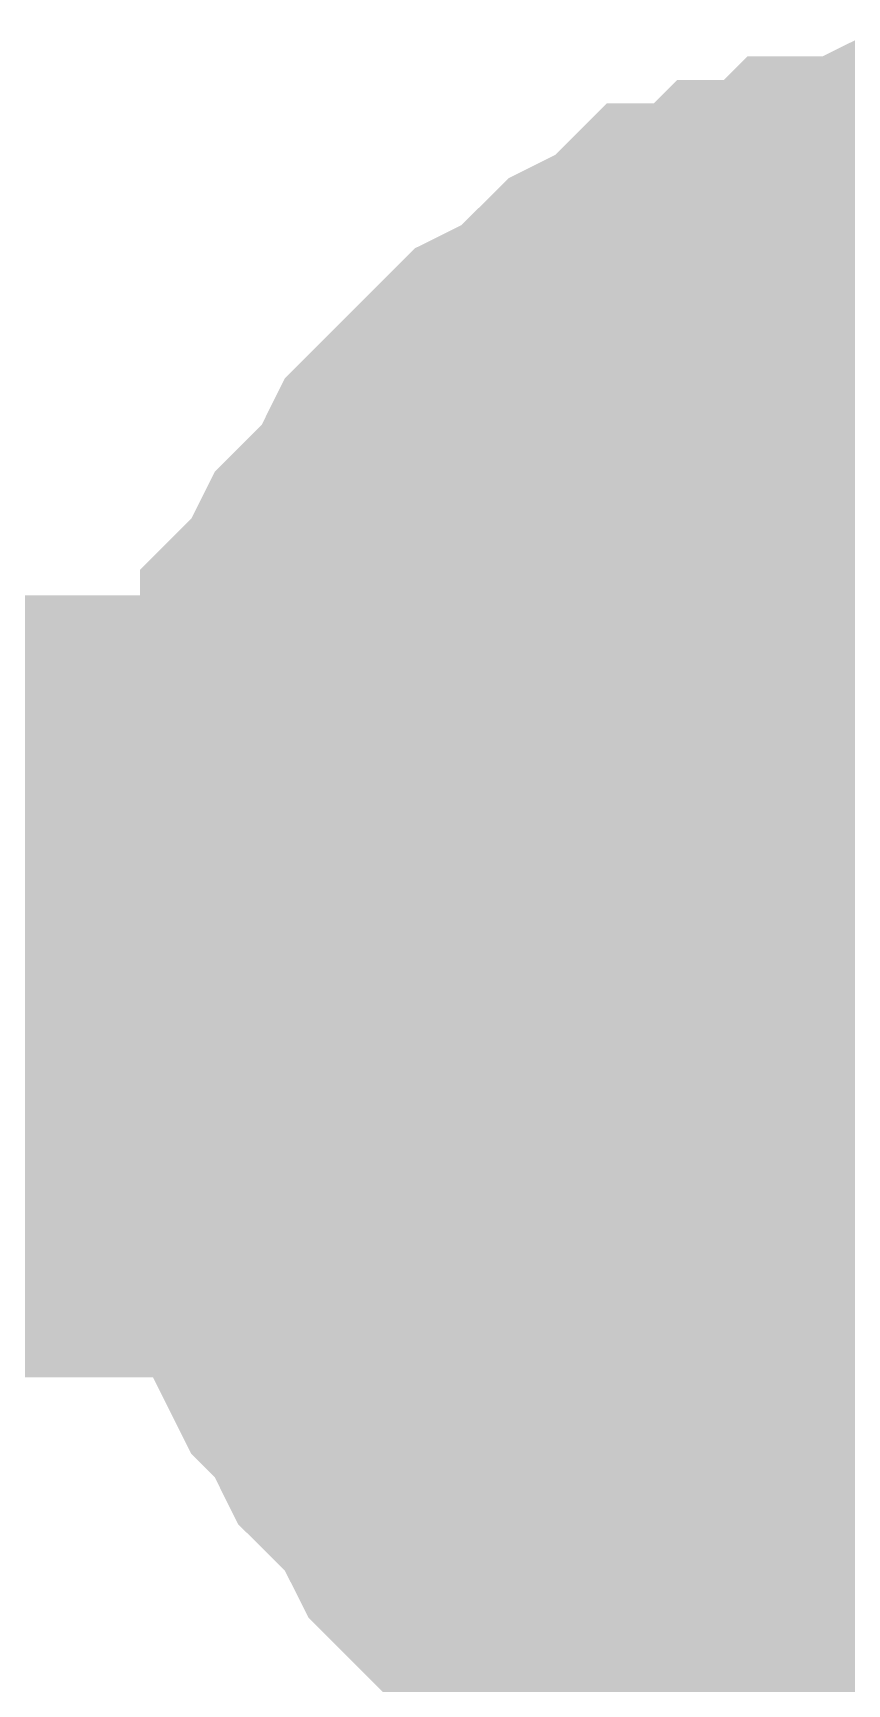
# Model space of a CAD drawing. Header units: inches. Extents: x 0 to 841, y 0 to 594.
# Drawn here: x 499.052 to 499.832, y 109.314 to 110.896 of the extents above; entities that cross this region are included whole.
import ezdxf

# ---------------------------------------------------------------- set-up
doc = ezdxf.new("R2010")
doc.units = ezdxf.units.IN
doc.layers.add('Sheet', color=255, linetype='Continuous')

msp = doc.modelspace()

# ---------------------------------------------------------------- linework, layer by layer
at = {"layer": 'Sheet'}
for points in [[(499.2371, 109.9825, 0.2997, 0.2997, 0), (499.2371, 110.0275, 0.2997, 0.2997, 0), (499.2371, 110.0724, 0.2997, 0.2997, 0), (499.2371, 110.0948, 0.2997, 0.2997, 0), (499.2595, 110.1397, 0.2997, 0.2997, 0), (499.2595, 110.1847, 0.2997, 0.2997, 0), (499.282, 110.2071, 0.2997, 0.2997, 0), (499.282, 110.252, 0.2997, 0.2997, 0), (499.3044, 110.2745, 0.2997, 0.2997, 0), (499.3044, 110.3194, 0.2997, 0.2997, 0), (499.3269, 110.3419, 0.2997, 0.2997, 0), (499.3494, 110.3868, 0.2997, 0.2997, 0), (499.3718, 110.4093, 0.2997, 0.2997, 0), (499.3943, 110.4317, 0.2997, 0.2997, 0), (499.4167, 110.4766, 0.2997, 0.2997, 0), (499.4392, 110.4991, 0.2997, 0.2997, 0), (499.4617, 110.5216, 0.2997, 0.2997, 0), (499.4841, 110.544, 0.2997, 0.2997, 0), (499.5066, 110.5665, 0.2997, 0.2997, 0), (499.5515, 110.5889, 0.2997, 0.2997, 0), (499.5739, 110.6114, 0.2997, 0.2997, 0), (499.5964, 110.6338, 0.2997, 0.2997, 0), (499.6413, 110.6563, 0.2997, 0.2997, 0), (499.6638, 110.6788, 0.2997, 0.2997, 0), (499.7087, 110.6788, 0.2997, 0.2997, 0), (499.7311, 110.7012, 0.2997, 0.2997, 0), (499.7761, 110.7012, 0.2997, 0.2997, 0), (499.7985, 110.7237, 0.2997, 0.2997, 0), (499.8434, 110.7237, 0.2997, 0.2997, 0), (499.8884, 110.7461, 0.2997, 0.2997, 0), (499.9108, 110.7461, 0.2997, 0.2997, 0), (499.9557, 110.7461, 0.2997, 0.2997, 0), (500.0006, 110.7461, 0.2997, 0.2997, 0)], [(499.2371, 109.9825, 0.2997, 0.2997, 0), (499.2371, 110.0275, 0.2997, 0.2997, 0), (499.2371, 110.0724, 0.2997, 0.2997, 0), (499.2371, 110.0948, 0.2997, 0.2997, 0), (499.2595, 110.1397, 0.2997, 0.2997, 0), (499.2595, 110.1847, 0.2997, 0.2997, 0), (499.282, 110.2071, 0.2997, 0.2997, 0), (499.282, 110.252, 0.2997, 0.2997, 0), (499.3044, 110.2745, 0.2997, 0.2997, 0), (499.3044, 110.3194, 0.2997, 0.2997, 0), (499.3269, 110.3419, 0.2997, 0.2997, 0), (499.3494, 110.3868, 0.2997, 0.2997, 0), (499.3718, 110.4093, 0.2997, 0.2997, 0), (499.3943, 110.4317, 0.2997, 0.2997, 0), (499.4167, 110.4766, 0.2997, 0.2997, 0), (499.4392, 110.4991, 0.2997, 0.2997, 0), (499.4617, 110.5216, 0.2997, 0.2997, 0), (499.4841, 110.544, 0.2997, 0.2997, 0), (499.5066, 110.5665, 0.2997, 0.2997, 0), (499.5515, 110.5889, 0.2997, 0.2997, 0), (499.5739, 110.6114, 0.2997, 0.2997, 0), (499.5964, 110.6338, 0.2997, 0.2997, 0), (499.6413, 110.6563, 0.2997, 0.2997, 0), (499.6638, 110.6788, 0.2997, 0.2997, 0), (499.7087, 110.6788, 0.2997, 0.2997, 0), (499.7311, 110.7012, 0.2997, 0.2997, 0), (499.7761, 110.7012, 0.2997, 0.2997, 0), (499.7985, 110.7237, 0.2997, 0.2997, 0), (499.8434, 110.7237, 0.2997, 0.2997, 0), (499.8884, 110.7461, 0.2997, 0.2997, 0), (499.9108, 110.7461, 0.2997, 0.2997, 0), (499.9557, 110.7461, 0.2997, 0.2997, 0), (500.0006, 110.7461, 0.2997, 0.2997, 0)], [(499.2371, 109.9825, 0.2997, 0.2997, 0), (499.2371, 110.0275, 0.2997, 0.2997, 0), (499.2371, 110.0724, 0.2997, 0.2997, 0), (499.2371, 110.0948, 0.2997, 0.2997, 0), (499.2595, 110.1397, 0.2997, 0.2997, 0), (499.2595, 110.1847, 0.2997, 0.2997, 0), (499.282, 110.2071, 0.2997, 0.2997, 0), (499.282, 110.252, 0.2997, 0.2997, 0), (499.3044, 110.2745, 0.2997, 0.2997, 0), (499.3044, 110.3194, 0.2997, 0.2997, 0), (499.3269, 110.3419, 0.2997, 0.2997, 0), (499.3494, 110.3868, 0.2997, 0.2997, 0), (499.3718, 110.4093, 0.2997, 0.2997, 0), (499.3943, 110.4317, 0.2997, 0.2997, 0), (499.4167, 110.4766, 0.2997, 0.2997, 0), (499.4392, 110.4991, 0.2997, 0.2997, 0), (499.4617, 110.5216, 0.2997, 0.2997, 0), (499.4841, 110.544, 0.2997, 0.2997, 0), (499.5066, 110.5665, 0.2997, 0.2997, 0), (499.5515, 110.5889, 0.2997, 0.2997, 0), (499.5739, 110.6114, 0.2997, 0.2997, 0), (499.5964, 110.6338, 0.2997, 0.2997, 0), (499.6413, 110.6563, 0.2997, 0.2997, 0), (499.6638, 110.6788, 0.2997, 0.2997, 0), (499.7087, 110.6788, 0.2997, 0.2997, 0), (499.7311, 110.7012, 0.2997, 0.2997, 0), (499.7761, 110.7012, 0.2997, 0.2997, 0), (499.7985, 110.7237, 0.2997, 0.2997, 0), (499.8434, 110.7237, 0.2997, 0.2997, 0), (499.8884, 110.7461, 0.2997, 0.2997, 0), (499.9108, 110.7461, 0.2997, 0.2997, 0), (499.9557, 110.7461, 0.2997, 0.2997, 0), (500.0006, 110.7461, 0.2997, 0.2997, 0)], [(499.2371, 109.9825, 0.2997, 0.2997, 0), (499.2371, 110.0275, 0.2997, 0.2997, 0), (499.2371, 110.0724, 0.2997, 0.2997, 0), (499.2371, 110.0948, 0.2997, 0.2997, 0), (499.2595, 110.1397, 0.2997, 0.2997, 0), (499.2595, 110.1847, 0.2997, 0.2997, 0), (499.282, 110.2071, 0.2997, 0.2997, 0), (499.282, 110.252, 0.2997, 0.2997, 0), (499.3044, 110.2745, 0.2997, 0.2997, 0), (499.3044, 110.3194, 0.2997, 0.2997, 0), (499.3269, 110.3419, 0.2997, 0.2997, 0), (499.3494, 110.3868, 0.2997, 0.2997, 0), (499.3718, 110.4093, 0.2997, 0.2997, 0), (499.3943, 110.4317, 0.2997, 0.2997, 0), (499.4167, 110.4766, 0.2997, 0.2997, 0), (499.4392, 110.4991, 0.2997, 0.2997, 0), (499.4617, 110.5216, 0.2997, 0.2997, 0), (499.4841, 110.544, 0.2997, 0.2997, 0), (499.5066, 110.5665, 0.2997, 0.2997, 0), (499.5515, 110.5889, 0.2997, 0.2997, 0), (499.5739, 110.6114, 0.2997, 0.2997, 0), (499.5964, 110.6338, 0.2997, 0.2997, 0), (499.6413, 110.6563, 0.2997, 0.2997, 0), (499.6638, 110.6788, 0.2997, 0.2997, 0), (499.7087, 110.6788, 0.2997, 0.2997, 0), (499.7311, 110.7012, 0.2997, 0.2997, 0), (499.7761, 110.7012, 0.2997, 0.2997, 0), (499.7985, 110.7237, 0.2997, 0.2997, 0), (499.8434, 110.7237, 0.2997, 0.2997, 0), (499.8884, 110.7461, 0.2997, 0.2997, 0), (499.9108, 110.7461, 0.2997, 0.2997, 0), (499.9557, 110.7461, 0.2997, 0.2997, 0), (500.0006, 110.7461, 0.2997, 0.2997, 0)], [(499.2371, 109.9825, 0.0991, 0.0991, 0), (499.2371, 110.0275, 0.0991, 0.0991, 0), (499.2371, 110.0724, 0.0991, 0.0991, 0), (499.2371, 110.0948, 0.0991, 0.0991, 0), (499.2595, 110.1397, 0.0991, 0.0991, 0), (499.2595, 110.1847, 0.0991, 0.0991, 0), (499.282, 110.2071, 0.0991, 0.0991, 0), (499.282, 110.252, 0.0991, 0.0991, 0), (499.3044, 110.2745, 0.0991, 0.0991, 0), (499.3044, 110.3194, 0.0991, 0.0991, 0), (499.3269, 110.3419, 0.0991, 0.0991, 0), (499.3494, 110.3868, 0.0991, 0.0991, 0), (499.3718, 110.4093, 0.0991, 0.0991, 0), (499.3943, 110.4317, 0.0991, 0.0991, 0), (499.4167, 110.4766, 0.0991, 0.0991, 0), (499.4392, 110.4991, 0.0991, 0.0991, 0), (499.4617, 110.5216, 0.0991, 0.0991, 0), (499.4841, 110.544, 0.0991, 0.0991, 0), (499.5066, 110.5665, 0.0991, 0.0991, 0), (499.5515, 110.5889, 0.0991, 0.0991, 0), (499.5739, 110.6114, 0.0991, 0.0991, 0), (499.5964, 110.6338, 0.0991, 0.0991, 0), (499.6413, 110.6563, 0.0991, 0.0991, 0), (499.6638, 110.6788, 0.0991, 0.0991, 0), (499.7087, 110.6788, 0.0991, 0.0991, 0), (499.7311, 110.7012, 0.0991, 0.0991, 0), (499.7761, 110.7012, 0.0991, 0.0991, 0), (499.7985, 110.7237, 0.0991, 0.0991, 0), (499.8434, 110.7237, 0.0991, 0.0991, 0), (499.8884, 110.7461, 0.0991, 0.0991, 0)], [(499.2371, 109.9825, 0.0991, 0.0991, 0), (499.2371, 110.0275, 0.0991, 0.0991, 0), (499.2371, 110.0724, 0.0991, 0.0991, 0), (499.2371, 110.0948, 0.0991, 0.0991, 0), (499.2595, 110.1397, 0.0991, 0.0991, 0), (499.2595, 110.1847, 0.0991, 0.0991, 0), (499.282, 110.2071, 0.0991, 0.0991, 0), (499.282, 110.252, 0.0991, 0.0991, 0), (499.3044, 110.2745, 0.0991, 0.0991, 0), (499.3044, 110.3194, 0.0991, 0.0991, 0), (499.3269, 110.3419, 0.0991, 0.0991, 0), (499.3494, 110.3868, 0.0991, 0.0991, 0), (499.3718, 110.4093, 0.0991, 0.0991, 0), (499.3943, 110.4317, 0.0991, 0.0991, 0), (499.4167, 110.4766, 0.0991, 0.0991, 0), (499.4392, 110.4991, 0.0991, 0.0991, 0), (499.4617, 110.5216, 0.0991, 0.0991, 0), (499.4841, 110.544, 0.0991, 0.0991, 0), (499.5066, 110.5665, 0.0991, 0.0991, 0), (499.5515, 110.5889, 0.0991, 0.0991, 0), (499.5739, 110.6114, 0.0991, 0.0991, 0), (499.5964, 110.6338, 0.0991, 0.0991, 0), (499.6413, 110.6563, 0.0991, 0.0991, 0), (499.6638, 110.6788, 0.0991, 0.0991, 0), (499.7087, 110.6788, 0.0991, 0.0991, 0), (499.7311, 110.7012, 0.0991, 0.0991, 0), (499.7761, 110.7012, 0.0991, 0.0991, 0), (499.7985, 110.7237, 0.0991, 0.0991, 0), (499.8434, 110.7237, 0.0991, 0.0991, 0), (499.8884, 110.7461, 0.0991, 0.0991, 0)], [(499.2371, 109.9825, 0.0991, 0.0991, 0), (499.2371, 110.0275, 0.0991, 0.0991, 0), (499.2371, 110.0724, 0.0991, 0.0991, 0), (499.2371, 110.0948, 0.0991, 0.0991, 0), (499.2595, 110.1397, 0.0991, 0.0991, 0), (499.2595, 110.1847, 0.0991, 0.0991, 0), (499.282, 110.2071, 0.0991, 0.0991, 0), (499.282, 110.252, 0.0991, 0.0991, 0), (499.3044, 110.2745, 0.0991, 0.0991, 0), (499.3044, 110.3194, 0.0991, 0.0991, 0), (499.3269, 110.3419, 0.0991, 0.0991, 0), (499.3494, 110.3868, 0.0991, 0.0991, 0), (499.3718, 110.4093, 0.0991, 0.0991, 0), (499.3943, 110.4317, 0.0991, 0.0991, 0), (499.4167, 110.4766, 0.0991, 0.0991, 0), (499.4392, 110.4991, 0.0991, 0.0991, 0), (499.4617, 110.5216, 0.0991, 0.0991, 0), (499.4841, 110.544, 0.0991, 0.0991, 0), (499.5066, 110.5665, 0.0991, 0.0991, 0), (499.5515, 110.5889, 0.0991, 0.0991, 0), (499.5739, 110.6114, 0.0991, 0.0991, 0), (499.5964, 110.6338, 0.0991, 0.0991, 0), (499.6413, 110.6563, 0.0991, 0.0991, 0), (499.6638, 110.6788, 0.0991, 0.0991, 0), (499.7087, 110.6788, 0.0991, 0.0991, 0), (499.7311, 110.7012, 0.0991, 0.0991, 0), (499.7761, 110.7012, 0.0991, 0.0991, 0), (499.7985, 110.7237, 0.0991, 0.0991, 0), (499.8434, 110.7237, 0.0991, 0.0991, 0), (499.8884, 110.7461, 0.0991, 0.0991, 0)], [(499.2371, 109.9825, 0.0991, 0.0991, 0), (499.2371, 110.0275, 0.0991, 0.0991, 0), (499.2371, 110.0724, 0.0991, 0.0991, 0), (499.2371, 110.0948, 0.0991, 0.0991, 0), (499.2595, 110.1397, 0.0991, 0.0991, 0), (499.2595, 110.1847, 0.0991, 0.0991, 0), (499.282, 110.2071, 0.0991, 0.0991, 0), (499.282, 110.252, 0.0991, 0.0991, 0), (499.3044, 110.2745, 0.0991, 0.0991, 0), (499.3044, 110.3194, 0.0991, 0.0991, 0), (499.3269, 110.3419, 0.0991, 0.0991, 0), (499.3494, 110.3868, 0.0991, 0.0991, 0), (499.3718, 110.4093, 0.0991, 0.0991, 0), (499.3943, 110.4317, 0.0991, 0.0991, 0), (499.4167, 110.4766, 0.0991, 0.0991, 0), (499.4392, 110.4991, 0.0991, 0.0991, 0), (499.4617, 110.5216, 0.0991, 0.0991, 0), (499.4841, 110.544, 0.0991, 0.0991, 0), (499.5066, 110.5665, 0.0991, 0.0991, 0), (499.5515, 110.5889, 0.0991, 0.0991, 0), (499.5739, 110.6114, 0.0991, 0.0991, 0), (499.5964, 110.6338, 0.0991, 0.0991, 0), (499.6413, 110.6563, 0.0991, 0.0991, 0), (499.6638, 110.6788, 0.0991, 0.0991, 0), (499.7087, 110.6788, 0.0991, 0.0991, 0), (499.7311, 110.7012, 0.0991, 0.0991, 0), (499.7761, 110.7012, 0.0991, 0.0991, 0), (499.7985, 110.7237, 0.0991, 0.0991, 0), (499.8434, 110.7237, 0.0991, 0.0991, 0), (499.8884, 110.7461, 0.0991, 0.0991, 0)], [(499.5066, 109.9825, 0.2997, 0.2997, 0), (499.5066, 110.005, 0.2997, 0.2997, 0), (499.5066, 110.0275, 0.2997, 0.2997, 0), (499.5066, 110.0724, 0.2997, 0.2997, 0), (499.5066, 110.0948, 0.2997, 0.2997, 0), (499.529, 110.1173, 0.2997, 0.2997, 0), (499.529, 110.1397, 0.2997, 0.2997, 0), (499.529, 110.1622, 0.2997, 0.2997, 0), (499.5515, 110.1847, 0.2997, 0.2997, 0), (499.5515, 110.2071, 0.2997, 0.2997, 0), (499.5739, 110.2296, 0.2997, 0.2997, 0), (499.5739, 110.252, 0.2997, 0.2997, 0), (499.5964, 110.2745, 0.2997, 0.2997, 0), (499.5964, 110.297, 0.2997, 0.2997, 0), (499.6189, 110.3194, 0.2997, 0.2997, 0), (499.6413, 110.3419, 0.2997, 0.2997, 0), (499.6413, 110.3419, 0.2997, 0.2997, 0), (499.6638, 110.3643, 0.2997, 0.2997, 0), (499.6862, 110.3868, 0.2997, 0.2997, 0), (499.7087, 110.4093, 0.2997, 0.2997, 0), (499.7311, 110.4093, 0.2997, 0.2997, 0), (499.7536, 110.4317, 0.2997, 0.2997, 0), (499.7761, 110.4317, 0.2997, 0.2997, 0), (499.7985, 110.4542, 0.2997, 0.2997, 0), (499.821, 110.4542, 0.2997, 0.2997, 0), (499.821, 110.4766, 0.2997, 0.2997, 0), (499.8659, 110.4766, 0.2997, 0.2997, 0), (499.8884, 110.4766, 0.2997, 0.2997, 0), (499.9108, 110.4991, 0.2997, 0.2997, 0), (499.9333, 110.4991, 0.2997, 0.2997, 0), (499.9557, 110.4991, 0.2997, 0.2997, 0), (499.9782, 110.4991, 0.2997, 0.2997, 0), (500.0006, 110.4991, 0.2997, 0.2997, 0)], [(499.5066, 109.9825, 0.2997, 0.2997, 0), (499.5066, 110.005, 0.2997, 0.2997, 0), (499.5066, 110.0275, 0.2997, 0.2997, 0), (499.5066, 110.0724, 0.2997, 0.2997, 0), (499.5066, 110.0948, 0.2997, 0.2997, 0), (499.529, 110.1173, 0.2997, 0.2997, 0), (499.529, 110.1397, 0.2997, 0.2997, 0), (499.529, 110.1622, 0.2997, 0.2997, 0), (499.5515, 110.1847, 0.2997, 0.2997, 0), (499.5515, 110.2071, 0.2997, 0.2997, 0), (499.5739, 110.2296, 0.2997, 0.2997, 0), (499.5739, 110.252, 0.2997, 0.2997, 0), (499.5964, 110.2745, 0.2997, 0.2997, 0), (499.5964, 110.297, 0.2997, 0.2997, 0), (499.6189, 110.3194, 0.2997, 0.2997, 0), (499.6413, 110.3419, 0.2997, 0.2997, 0), (499.6413, 110.3419, 0.2997, 0.2997, 0), (499.6638, 110.3643, 0.2997, 0.2997, 0), (499.6862, 110.3868, 0.2997, 0.2997, 0), (499.7087, 110.4093, 0.2997, 0.2997, 0), (499.7311, 110.4093, 0.2997, 0.2997, 0), (499.7536, 110.4317, 0.2997, 0.2997, 0), (499.7761, 110.4317, 0.2997, 0.2997, 0), (499.7985, 110.4542, 0.2997, 0.2997, 0), (499.821, 110.4542, 0.2997, 0.2997, 0), (499.821, 110.4766, 0.2997, 0.2997, 0), (499.8659, 110.4766, 0.2997, 0.2997, 0), (499.8884, 110.4766, 0.2997, 0.2997, 0), (499.9108, 110.4991, 0.2997, 0.2997, 0), (499.9333, 110.4991, 0.2997, 0.2997, 0), (499.9557, 110.4991, 0.2997, 0.2997, 0), (499.9782, 110.4991, 0.2997, 0.2997, 0), (500.0006, 110.4991, 0.2997, 0.2997, 0)], [(499.5066, 109.9825, 0.2997, 0.2997, 0), (499.5066, 110.005, 0.2997, 0.2997, 0), (499.5066, 110.0275, 0.2997, 0.2997, 0), (499.5066, 110.0724, 0.2997, 0.2997, 0), (499.5066, 110.0948, 0.2997, 0.2997, 0), (499.529, 110.1173, 0.2997, 0.2997, 0), (499.529, 110.1397, 0.2997, 0.2997, 0), (499.529, 110.1622, 0.2997, 0.2997, 0), (499.5515, 110.1847, 0.2997, 0.2997, 0), (499.5515, 110.2071, 0.2997, 0.2997, 0), (499.5739, 110.2296, 0.2997, 0.2997, 0), (499.5739, 110.252, 0.2997, 0.2997, 0), (499.5964, 110.2745, 0.2997, 0.2997, 0), (499.5964, 110.297, 0.2997, 0.2997, 0), (499.6189, 110.3194, 0.2997, 0.2997, 0), (499.6413, 110.3419, 0.2997, 0.2997, 0), (499.6413, 110.3419, 0.2997, 0.2997, 0), (499.6638, 110.3643, 0.2997, 0.2997, 0), (499.6862, 110.3868, 0.2997, 0.2997, 0), (499.7087, 110.4093, 0.2997, 0.2997, 0), (499.7311, 110.4093, 0.2997, 0.2997, 0), (499.7536, 110.4317, 0.2997, 0.2997, 0), (499.7761, 110.4317, 0.2997, 0.2997, 0), (499.7985, 110.4542, 0.2997, 0.2997, 0), (499.821, 110.4542, 0.2997, 0.2997, 0), (499.821, 110.4766, 0.2997, 0.2997, 0), (499.8659, 110.4766, 0.2997, 0.2997, 0), (499.8884, 110.4766, 0.2997, 0.2997, 0), (499.9108, 110.4991, 0.2997, 0.2997, 0), (499.9333, 110.4991, 0.2997, 0.2997, 0), (499.9557, 110.4991, 0.2997, 0.2997, 0), (499.9782, 110.4991, 0.2997, 0.2997, 0), (500.0006, 110.4991, 0.2997, 0.2997, 0)], [(499.5066, 109.9825, 0.0991, 0.0991, 0), (499.5066, 110.005, 0.0991, 0.0991, 0), (499.5066, 110.0275, 0.0991, 0.0991, 0), (499.5066, 110.0724, 0.0991, 0.0991, 0), (499.5066, 110.0948, 0.0991, 0.0991, 0), (499.529, 110.1173, 0.0991, 0.0991, 0), (499.529, 110.1397, 0.0991, 0.0991, 0), (499.529, 110.1622, 0.0991, 0.0991, 0), (499.5515, 110.1847, 0.0991, 0.0991, 0), (499.5515, 110.2071, 0.0991, 0.0991, 0), (499.5739, 110.2296, 0.0991, 0.0991, 0), (499.5739, 110.252, 0.0991, 0.0991, 0), (499.5964, 110.2745, 0.0991, 0.0991, 0), (499.5964, 110.297, 0.0991, 0.0991, 0), (499.6189, 110.3194, 0.0991, 0.0991, 0), (499.6413, 110.3419, 0.0991, 0.0991, 0), (499.6413, 110.3419, 0.0991, 0.0991, 0), (499.6638, 110.3643, 0.0991, 0.0991, 0), (499.6862, 110.3868, 0.0991, 0.0991, 0), (499.7087, 110.4093, 0.0991, 0.0991, 0), (499.7311, 110.4093, 0.0991, 0.0991, 0), (499.7536, 110.4317, 0.0991, 0.0991, 0), (499.7761, 110.4317, 0.0991, 0.0991, 0), (499.7985, 110.4542, 0.0991, 0.0991, 0), (499.821, 110.4542, 0.0991, 0.0991, 0), (499.821, 110.4766, 0.0991, 0.0991, 0), (499.8659, 110.4766, 0.0991, 0.0991, 0), (499.8884, 110.4766, 0.0991, 0.0991, 0)], [(499.5066, 109.9825, 0.0991, 0.0991, 0), (499.5066, 110.005, 0.0991, 0.0991, 0), (499.5066, 110.0275, 0.0991, 0.0991, 0), (499.5066, 110.0724, 0.0991, 0.0991, 0), (499.5066, 110.0948, 0.0991, 0.0991, 0), (499.529, 110.1173, 0.0991, 0.0991, 0), (499.529, 110.1397, 0.0991, 0.0991, 0), (499.529, 110.1622, 0.0991, 0.0991, 0), (499.5515, 110.1847, 0.0991, 0.0991, 0), (499.5515, 110.2071, 0.0991, 0.0991, 0), (499.5739, 110.2296, 0.0991, 0.0991, 0), (499.5739, 110.252, 0.0991, 0.0991, 0), (499.5964, 110.2745, 0.0991, 0.0991, 0), (499.5964, 110.297, 0.0991, 0.0991, 0), (499.6189, 110.3194, 0.0991, 0.0991, 0), (499.6413, 110.3419, 0.0991, 0.0991, 0), (499.6413, 110.3419, 0.0991, 0.0991, 0), (499.6638, 110.3643, 0.0991, 0.0991, 0), (499.6862, 110.3868, 0.0991, 0.0991, 0), (499.7087, 110.4093, 0.0991, 0.0991, 0), (499.7311, 110.4093, 0.0991, 0.0991, 0), (499.7536, 110.4317, 0.0991, 0.0991, 0), (499.7761, 110.4317, 0.0991, 0.0991, 0), (499.7985, 110.4542, 0.0991, 0.0991, 0), (499.821, 110.4542, 0.0991, 0.0991, 0), (499.821, 110.4766, 0.0991, 0.0991, 0), (499.8659, 110.4766, 0.0991, 0.0991, 0), (499.8884, 110.4766, 0.0991, 0.0991, 0)], [(499.5066, 109.9825, 0.0991, 0.0991, 0), (499.5066, 110.005, 0.0991, 0.0991, 0), (499.5066, 110.0275, 0.0991, 0.0991, 0), (499.5066, 110.0724, 0.0991, 0.0991, 0), (499.5066, 110.0948, 0.0991, 0.0991, 0), (499.529, 110.1173, 0.0991, 0.0991, 0), (499.529, 110.1397, 0.0991, 0.0991, 0), (499.529, 110.1622, 0.0991, 0.0991, 0), (499.5515, 110.1847, 0.0991, 0.0991, 0), (499.5515, 110.2071, 0.0991, 0.0991, 0), (499.5739, 110.2296, 0.0991, 0.0991, 0), (499.5739, 110.252, 0.0991, 0.0991, 0), (499.5964, 110.2745, 0.0991, 0.0991, 0), (499.5964, 110.297, 0.0991, 0.0991, 0), (499.6189, 110.3194, 0.0991, 0.0991, 0), (499.6413, 110.3419, 0.0991, 0.0991, 0), (499.6413, 110.3419, 0.0991, 0.0991, 0), (499.6638, 110.3643, 0.0991, 0.0991, 0), (499.6862, 110.3868, 0.0991, 0.0991, 0), (499.7087, 110.4093, 0.0991, 0.0991, 0), (499.7311, 110.4093, 0.0991, 0.0991, 0), (499.7536, 110.4317, 0.0991, 0.0991, 0), (499.7761, 110.4317, 0.0991, 0.0991, 0), (499.7985, 110.4542, 0.0991, 0.0991, 0), (499.821, 110.4542, 0.0991, 0.0991, 0), (499.821, 110.4766, 0.0991, 0.0991, 0), (499.8659, 110.4766, 0.0991, 0.0991, 0), (499.8884, 110.4766, 0.0991, 0.0991, 0)], [(495.015, 109.9825, 0.7493, 0.7493, 0), (500.0006, 109.9825, 0.7493, 0.7493, 0)], [(505.0087, 109.9825, 0.7493, 0.7493, 0), (500.0006, 109.9825, 0.7493, 0.7493, 0)], [(500.0006, 109.9825, 0.7493, 0.7493, 0), (500.0006, 107.4896, 0.7493, 0.7493, 0)], [(500.0006, 109.2189, 0.2997, 0.2997, 0), (499.9557, 109.2189, 0.2997, 0.2997, 0), (499.9108, 109.2189, 0.2997, 0.2997, 0), (499.8884, 109.2189, 0.2997, 0.2997, 0), (499.8434, 109.2414, 0.2997, 0.2997, 0), (499.7985, 109.2414, 0.2997, 0.2997, 0), (499.7761, 109.2638, 0.2997, 0.2997, 0), (499.7311, 109.2638, 0.2997, 0.2997, 0), (499.7087, 109.2863, 0.2997, 0.2997, 0), (499.6638, 109.2863, 0.2997, 0.2997, 0), (499.6413, 109.3088, 0.2997, 0.2997, 0), (499.5964, 109.3312, 0.2997, 0.2997, 0), (499.5739, 109.3537, 0.2997, 0.2997, 0), (499.5515, 109.3761, 0.2997, 0.2997, 0), (499.5066, 109.3986, 0.2997, 0.2997, 0), (499.4841, 109.4211, 0.2997, 0.2997, 0), (499.4617, 109.4435, 0.2997, 0.2997, 0), (499.4392, 109.466, 0.2997, 0.2997, 0), (499.4167, 109.5109, 0.2997, 0.2997, 0), (499.3943, 109.5333, 0.2997, 0.2997, 0), (499.3718, 109.5558, 0.2997, 0.2997, 0), (499.3494, 109.6007, 0.2997, 0.2997, 0), (499.3269, 109.6232, 0.2997, 0.2997, 0), (499.3044, 109.6681, 0.2997, 0.2997, 0), (499.3044, 109.6906, 0.2997, 0.2997, 0), (499.282, 109.7355, 0.2997, 0.2997, 0), (499.282, 109.7579, 0.2997, 0.2997, 0), (499.2595, 109.8029, 0.2997, 0.2997, 0), (499.2595, 109.8253, 0.2997, 0.2997, 0), (499.2371, 109.8702, 0.2997, 0.2997, 0), (499.2371, 109.9152, 0.2997, 0.2997, 0), (499.2371, 109.9376, 0.2997, 0.2997, 0), (499.2371, 109.9825, 0.2997, 0.2997, 0)], [(499.2371, 109.9825, 0.2997, 0.2997, 0), (499.2371, 109.9825, 0.2997, 0.2997, 0)], [(500.0006, 109.2189, 0.2997, 0.2997, 0), (499.9557, 109.2189, 0.2997, 0.2997, 0), (499.9108, 109.2189, 0.2997, 0.2997, 0), (499.8884, 109.2189, 0.2997, 0.2997, 0), (499.8434, 109.2414, 0.2997, 0.2997, 0), (499.7985, 109.2414, 0.2997, 0.2997, 0), (499.7761, 109.2638, 0.2997, 0.2997, 0), (499.7311, 109.2638, 0.2997, 0.2997, 0), (499.7087, 109.2863, 0.2997, 0.2997, 0), (499.6638, 109.2863, 0.2997, 0.2997, 0), (499.6413, 109.3088, 0.2997, 0.2997, 0), (499.5964, 109.3312, 0.2997, 0.2997, 0), (499.5739, 109.3537, 0.2997, 0.2997, 0), (499.5515, 109.3761, 0.2997, 0.2997, 0), (499.5066, 109.3986, 0.2997, 0.2997, 0), (499.4841, 109.4211, 0.2997, 0.2997, 0), (499.4617, 109.4435, 0.2997, 0.2997, 0), (499.4392, 109.466, 0.2997, 0.2997, 0), (499.4167, 109.5109, 0.2997, 0.2997, 0), (499.3943, 109.5333, 0.2997, 0.2997, 0), (499.3718, 109.5558, 0.2997, 0.2997, 0), (499.3494, 109.6007, 0.2997, 0.2997, 0), (499.3269, 109.6232, 0.2997, 0.2997, 0), (499.3044, 109.6681, 0.2997, 0.2997, 0), (499.3044, 109.6906, 0.2997, 0.2997, 0), (499.282, 109.7355, 0.2997, 0.2997, 0), (499.282, 109.7579, 0.2997, 0.2997, 0), (499.2595, 109.8029, 0.2997, 0.2997, 0), (499.2595, 109.8253, 0.2997, 0.2997, 0), (499.2371, 109.8702, 0.2997, 0.2997, 0), (499.2371, 109.9152, 0.2997, 0.2997, 0), (499.2371, 109.9376, 0.2997, 0.2997, 0), (499.2371, 109.9825, 0.2997, 0.2997, 0)], [(499.2371, 109.9825, 0.2997, 0.2997, 0), (499.2371, 109.9825, 0.2997, 0.2997, 0)], [(500.0006, 109.2189, 0.2997, 0.2997, 0), (499.9557, 109.2189, 0.2997, 0.2997, 0), (499.9108, 109.2189, 0.2997, 0.2997, 0), (499.8884, 109.2189, 0.2997, 0.2997, 0), (499.8434, 109.2414, 0.2997, 0.2997, 0), (499.7985, 109.2414, 0.2997, 0.2997, 0), (499.7761, 109.2638, 0.2997, 0.2997, 0), (499.7311, 109.2638, 0.2997, 0.2997, 0), (499.7087, 109.2863, 0.2997, 0.2997, 0), (499.6638, 109.2863, 0.2997, 0.2997, 0), (499.6413, 109.3088, 0.2997, 0.2997, 0), (499.5964, 109.3312, 0.2997, 0.2997, 0), (499.5739, 109.3537, 0.2997, 0.2997, 0), (499.5515, 109.3761, 0.2997, 0.2997, 0), (499.5066, 109.3986, 0.2997, 0.2997, 0), (499.4841, 109.4211, 0.2997, 0.2997, 0), (499.4617, 109.4435, 0.2997, 0.2997, 0), (499.4392, 109.466, 0.2997, 0.2997, 0), (499.4167, 109.5109, 0.2997, 0.2997, 0), (499.3943, 109.5333, 0.2997, 0.2997, 0), (499.3718, 109.5558, 0.2997, 0.2997, 0), (499.3494, 109.6007, 0.2997, 0.2997, 0), (499.3269, 109.6232, 0.2997, 0.2997, 0), (499.3044, 109.6681, 0.2997, 0.2997, 0), (499.3044, 109.6906, 0.2997, 0.2997, 0), (499.282, 109.7355, 0.2997, 0.2997, 0), (499.282, 109.7579, 0.2997, 0.2997, 0), (499.2595, 109.8029, 0.2997, 0.2997, 0), (499.2595, 109.8253, 0.2997, 0.2997, 0), (499.2371, 109.8702, 0.2997, 0.2997, 0), (499.2371, 109.9152, 0.2997, 0.2997, 0), (499.2371, 109.9376, 0.2997, 0.2997, 0), (499.2371, 109.9825, 0.2997, 0.2997, 0)], [(499.2371, 109.9825, 0.2997, 0.2997, 0), (499.2371, 109.9825, 0.2997, 0.2997, 0)], [(500.0006, 109.2189, 0.2997, 0.2997, 0), (499.9557, 109.2189, 0.2997, 0.2997, 0), (499.9108, 109.2189, 0.2997, 0.2997, 0), (499.8884, 109.2189, 0.2997, 0.2997, 0), (499.8434, 109.2414, 0.2997, 0.2997, 0), (499.7985, 109.2414, 0.2997, 0.2997, 0), (499.7761, 109.2638, 0.2997, 0.2997, 0), (499.7311, 109.2638, 0.2997, 0.2997, 0), (499.7087, 109.2863, 0.2997, 0.2997, 0), (499.6638, 109.2863, 0.2997, 0.2997, 0), (499.6413, 109.3088, 0.2997, 0.2997, 0), (499.5964, 109.3312, 0.2997, 0.2997, 0), (499.5739, 109.3537, 0.2997, 0.2997, 0), (499.5515, 109.3761, 0.2997, 0.2997, 0), (499.5066, 109.3986, 0.2997, 0.2997, 0), (499.4841, 109.4211, 0.2997, 0.2997, 0), (499.4617, 109.4435, 0.2997, 0.2997, 0), (499.4392, 109.466, 0.2997, 0.2997, 0), (499.4167, 109.5109, 0.2997, 0.2997, 0), (499.3943, 109.5333, 0.2997, 0.2997, 0), (499.3718, 109.5558, 0.2997, 0.2997, 0), (499.3494, 109.6007, 0.2997, 0.2997, 0), (499.3269, 109.6232, 0.2997, 0.2997, 0), (499.3044, 109.6681, 0.2997, 0.2997, 0), (499.3044, 109.6906, 0.2997, 0.2997, 0), (499.282, 109.7355, 0.2997, 0.2997, 0), (499.282, 109.7579, 0.2997, 0.2997, 0), (499.2595, 109.8029, 0.2997, 0.2997, 0), (499.2595, 109.8253, 0.2997, 0.2997, 0), (499.2371, 109.8702, 0.2997, 0.2997, 0), (499.2371, 109.9152, 0.2997, 0.2997, 0), (499.2371, 109.9376, 0.2997, 0.2997, 0), (499.2371, 109.9825, 0.2997, 0.2997, 0)], [(499.2371, 109.9825, 0.2997, 0.2997, 0), (499.2371, 109.9825, 0.2997, 0.2997, 0)], [(500.0006, 109.4884, 0.2997, 0.2997, 0), (499.9782, 109.4884, 0.2997, 0.2997, 0), (499.9557, 109.4884, 0.2997, 0.2997, 0), (499.9333, 109.4884, 0.2997, 0.2997, 0), (499.9108, 109.4884, 0.2997, 0.2997, 0), (499.8884, 109.5109, 0.2997, 0.2997, 0), (499.8659, 109.5109, 0.2997, 0.2997, 0), (499.821, 109.5109, 0.2997, 0.2997, 0), (499.821, 109.5333, 0.2997, 0.2997, 0), (499.7985, 109.5333, 0.2997, 0.2997, 0), (499.7761, 109.5558, 0.2997, 0.2997, 0), (499.7536, 109.5558, 0.2997, 0.2997, 0), (499.7311, 109.5783, 0.2997, 0.2997, 0), (499.7087, 109.5783, 0.2997, 0.2997, 0), (499.6862, 109.6007, 0.2997, 0.2997, 0), (499.6638, 109.6232, 0.2997, 0.2997, 0), (499.6413, 109.6456, 0.2997, 0.2997, 0), (499.6413, 109.6456, 0.2997, 0.2997, 0), (499.6189, 109.6681, 0.2997, 0.2997, 0), (499.5964, 109.6906, 0.2997, 0.2997, 0), (499.5964, 109.713, 0.2997, 0.2997, 0), (499.5739, 109.7355, 0.2997, 0.2997, 0), (499.5739, 109.7579, 0.2997, 0.2997, 0), (499.5515, 109.7804, 0.2997, 0.2997, 0), (499.5515, 109.7804, 0.2997, 0.2997, 0), (499.529, 109.8029, 0.2997, 0.2997, 0), (499.529, 109.8478, 0.2997, 0.2997, 0), (499.529, 109.8702, 0.2997, 0.2997, 0), (499.5066, 109.8927, 0.2997, 0.2997, 0), (499.5066, 109.9152, 0.2997, 0.2997, 0), (499.5066, 109.9376, 0.2997, 0.2997, 0), (499.5066, 109.9601, 0.2997, 0.2997, 0), (499.5066, 109.9825, 0.2997, 0.2997, 0)], [(499.5066, 109.9825, 0.2997, 0.2997, 0), (499.5066, 109.9825, 0.2997, 0.2997, 0)], [(500.0006, 109.4884, 0.2997, 0.2997, 0), (499.9782, 109.4884, 0.2997, 0.2997, 0), (499.9557, 109.4884, 0.2997, 0.2997, 0), (499.9333, 109.4884, 0.2997, 0.2997, 0), (499.9108, 109.4884, 0.2997, 0.2997, 0), (499.8884, 109.5109, 0.2997, 0.2997, 0), (499.8659, 109.5109, 0.2997, 0.2997, 0), (499.821, 109.5109, 0.2997, 0.2997, 0), (499.821, 109.5333, 0.2997, 0.2997, 0), (499.7985, 109.5333, 0.2997, 0.2997, 0), (499.7761, 109.5558, 0.2997, 0.2997, 0), (499.7536, 109.5558, 0.2997, 0.2997, 0), (499.7311, 109.5783, 0.2997, 0.2997, 0), (499.7087, 109.5783, 0.2997, 0.2997, 0), (499.6862, 109.6007, 0.2997, 0.2997, 0), (499.6638, 109.6232, 0.2997, 0.2997, 0), (499.6413, 109.6456, 0.2997, 0.2997, 0), (499.6413, 109.6456, 0.2997, 0.2997, 0), (499.6189, 109.6681, 0.2997, 0.2997, 0), (499.5964, 109.6906, 0.2997, 0.2997, 0), (499.5964, 109.713, 0.2997, 0.2997, 0), (499.5739, 109.7355, 0.2997, 0.2997, 0), (499.5739, 109.7579, 0.2997, 0.2997, 0), (499.5515, 109.7804, 0.2997, 0.2997, 0), (499.5515, 109.7804, 0.2997, 0.2997, 0), (499.529, 109.8029, 0.2997, 0.2997, 0), (499.529, 109.8478, 0.2997, 0.2997, 0), (499.529, 109.8702, 0.2997, 0.2997, 0), (499.5066, 109.8927, 0.2997, 0.2997, 0), (499.5066, 109.9152, 0.2997, 0.2997, 0), (499.5066, 109.9376, 0.2997, 0.2997, 0), (499.5066, 109.9601, 0.2997, 0.2997, 0), (499.5066, 109.9825, 0.2997, 0.2997, 0)], [(499.5066, 109.9825, 0.2997, 0.2997, 0), (499.5066, 109.9825, 0.2997, 0.2997, 0)], [(500.0006, 109.4884, 0.2997, 0.2997, 0), (499.9782, 109.4884, 0.2997, 0.2997, 0), (499.9557, 109.4884, 0.2997, 0.2997, 0), (499.9333, 109.4884, 0.2997, 0.2997, 0), (499.9108, 109.4884, 0.2997, 0.2997, 0), (499.8884, 109.5109, 0.2997, 0.2997, 0), (499.8659, 109.5109, 0.2997, 0.2997, 0), (499.821, 109.5109, 0.2997, 0.2997, 0), (499.821, 109.5333, 0.2997, 0.2997, 0), (499.7985, 109.5333, 0.2997, 0.2997, 0), (499.7761, 109.5558, 0.2997, 0.2997, 0), (499.7536, 109.5558, 0.2997, 0.2997, 0), (499.7311, 109.5783, 0.2997, 0.2997, 0), (499.7087, 109.5783, 0.2997, 0.2997, 0), (499.6862, 109.6007, 0.2997, 0.2997, 0), (499.6638, 109.6232, 0.2997, 0.2997, 0), (499.6413, 109.6456, 0.2997, 0.2997, 0), (499.6413, 109.6456, 0.2997, 0.2997, 0), (499.6189, 109.6681, 0.2997, 0.2997, 0), (499.5964, 109.6906, 0.2997, 0.2997, 0), (499.5964, 109.713, 0.2997, 0.2997, 0), (499.5739, 109.7355, 0.2997, 0.2997, 0), (499.5739, 109.7579, 0.2997, 0.2997, 0), (499.5515, 109.7804, 0.2997, 0.2997, 0), (499.5515, 109.7804, 0.2997, 0.2997, 0), (499.529, 109.8029, 0.2997, 0.2997, 0), (499.529, 109.8478, 0.2997, 0.2997, 0), (499.529, 109.8702, 0.2997, 0.2997, 0), (499.5066, 109.8927, 0.2997, 0.2997, 0), (499.5066, 109.9152, 0.2997, 0.2997, 0), (499.5066, 109.9376, 0.2997, 0.2997, 0), (499.5066, 109.9601, 0.2997, 0.2997, 0), (499.5066, 109.9825, 0.2997, 0.2997, 0)], [(499.5066, 109.9825, 0.2997, 0.2997, 0), (499.5066, 109.9825, 0.2997, 0.2997, 0)], [(499.7311, 109.2638, 0.0991, 0.0991, 0), (499.7087, 109.2863, 0.0991, 0.0991, 0), (499.6638, 109.2863, 0.0991, 0.0991, 0), (499.6413, 109.3088, 0.0991, 0.0991, 0), (499.5964, 109.3312, 0.0991, 0.0991, 0), (499.5739, 109.3537, 0.0991, 0.0991, 0), (499.5515, 109.3761, 0.0991, 0.0991, 0), (499.5066, 109.3986, 0.0991, 0.0991, 0), (499.4841, 109.4211, 0.0991, 0.0991, 0), (499.4617, 109.4435, 0.0991, 0.0991, 0), (499.4392, 109.466, 0.0991, 0.0991, 0), (499.4167, 109.5109, 0.0991, 0.0991, 0), (499.3943, 109.5333, 0.0991, 0.0991, 0), (499.3718, 109.5558, 0.0991, 0.0991, 0), (499.3494, 109.6007, 0.0991, 0.0991, 0), (499.3269, 109.6232, 0.0991, 0.0991, 0), (499.3044, 109.6681, 0.0991, 0.0991, 0), (499.3044, 109.6906, 0.0991, 0.0991, 0), (499.282, 109.7355, 0.0991, 0.0991, 0), (499.282, 109.7579, 0.0991, 0.0991, 0), (499.2595, 109.8029, 0.0991, 0.0991, 0), (499.2595, 109.8253, 0.0991, 0.0991, 0), (499.2371, 109.8702, 0.0991, 0.0991, 0), (499.2371, 109.9152, 0.0991, 0.0991, 0), (499.2371, 109.9376, 0.0991, 0.0991, 0), (499.2371, 109.9825, 0.0991, 0.0991, 0)], [(499.2371, 109.9825, 0.0991, 0.0991, 0), (499.2371, 109.9825, 0.0991, 0.0991, 0)], [(499.7311, 109.2638, 0.0991, 0.0991, 0), (499.7087, 109.2863, 0.0991, 0.0991, 0), (499.6638, 109.2863, 0.0991, 0.0991, 0), (499.6413, 109.3088, 0.0991, 0.0991, 0), (499.5964, 109.3312, 0.0991, 0.0991, 0), (499.5739, 109.3537, 0.0991, 0.0991, 0), (499.5515, 109.3761, 0.0991, 0.0991, 0), (499.5066, 109.3986, 0.0991, 0.0991, 0), (499.4841, 109.4211, 0.0991, 0.0991, 0), (499.4617, 109.4435, 0.0991, 0.0991, 0), (499.4392, 109.466, 0.0991, 0.0991, 0), (499.4167, 109.5109, 0.0991, 0.0991, 0), (499.3943, 109.5333, 0.0991, 0.0991, 0), (499.3718, 109.5558, 0.0991, 0.0991, 0), (499.3494, 109.6007, 0.0991, 0.0991, 0), (499.3269, 109.6232, 0.0991, 0.0991, 0), (499.3044, 109.6681, 0.0991, 0.0991, 0), (499.3044, 109.6906, 0.0991, 0.0991, 0), (499.282, 109.7355, 0.0991, 0.0991, 0), (499.282, 109.7579, 0.0991, 0.0991, 0), (499.2595, 109.8029, 0.0991, 0.0991, 0), (499.2595, 109.8253, 0.0991, 0.0991, 0), (499.2371, 109.8702, 0.0991, 0.0991, 0), (499.2371, 109.9152, 0.0991, 0.0991, 0), (499.2371, 109.9376, 0.0991, 0.0991, 0), (499.2371, 109.9825, 0.0991, 0.0991, 0)], [(499.2371, 109.9825, 0.0991, 0.0991, 0), (499.2371, 109.9825, 0.0991, 0.0991, 0)], [(499.7311, 109.2638, 0.0991, 0.0991, 0), (499.7087, 109.2863, 0.0991, 0.0991, 0), (499.6638, 109.2863, 0.0991, 0.0991, 0), (499.6413, 109.3088, 0.0991, 0.0991, 0), (499.5964, 109.3312, 0.0991, 0.0991, 0), (499.5739, 109.3537, 0.0991, 0.0991, 0), (499.5515, 109.3761, 0.0991, 0.0991, 0), (499.5066, 109.3986, 0.0991, 0.0991, 0), (499.4841, 109.4211, 0.0991, 0.0991, 0), (499.4617, 109.4435, 0.0991, 0.0991, 0), (499.4392, 109.466, 0.0991, 0.0991, 0), (499.4167, 109.5109, 0.0991, 0.0991, 0), (499.3943, 109.5333, 0.0991, 0.0991, 0), (499.3718, 109.5558, 0.0991, 0.0991, 0), (499.3494, 109.6007, 0.0991, 0.0991, 0), (499.3269, 109.6232, 0.0991, 0.0991, 0), (499.3044, 109.6681, 0.0991, 0.0991, 0), (499.3044, 109.6906, 0.0991, 0.0991, 0), (499.282, 109.7355, 0.0991, 0.0991, 0), (499.282, 109.7579, 0.0991, 0.0991, 0), (499.2595, 109.8029, 0.0991, 0.0991, 0), (499.2595, 109.8253, 0.0991, 0.0991, 0), (499.2371, 109.8702, 0.0991, 0.0991, 0), (499.2371, 109.9152, 0.0991, 0.0991, 0), (499.2371, 109.9376, 0.0991, 0.0991, 0), (499.2371, 109.9825, 0.0991, 0.0991, 0)], [(499.2371, 109.9825, 0.0991, 0.0991, 0), (499.2371, 109.9825, 0.0991, 0.0991, 0)], [(499.7311, 109.2638, 0.0991, 0.0991, 0), (499.7087, 109.2863, 0.0991, 0.0991, 0), (499.6638, 109.2863, 0.0991, 0.0991, 0), (499.6413, 109.3088, 0.0991, 0.0991, 0), (499.5964, 109.3312, 0.0991, 0.0991, 0), (499.5739, 109.3537, 0.0991, 0.0991, 0), (499.5515, 109.3761, 0.0991, 0.0991, 0), (499.5066, 109.3986, 0.0991, 0.0991, 0), (499.4841, 109.4211, 0.0991, 0.0991, 0), (499.4617, 109.4435, 0.0991, 0.0991, 0), (499.4392, 109.466, 0.0991, 0.0991, 0), (499.4167, 109.5109, 0.0991, 0.0991, 0), (499.3943, 109.5333, 0.0991, 0.0991, 0), (499.3718, 109.5558, 0.0991, 0.0991, 0), (499.3494, 109.6007, 0.0991, 0.0991, 0), (499.3269, 109.6232, 0.0991, 0.0991, 0), (499.3044, 109.6681, 0.0991, 0.0991, 0), (499.3044, 109.6906, 0.0991, 0.0991, 0), (499.282, 109.7355, 0.0991, 0.0991, 0), (499.282, 109.7579, 0.0991, 0.0991, 0), (499.2595, 109.8029, 0.0991, 0.0991, 0), (499.2595, 109.8253, 0.0991, 0.0991, 0), (499.2371, 109.8702, 0.0991, 0.0991, 0), (499.2371, 109.9152, 0.0991, 0.0991, 0), (499.2371, 109.9376, 0.0991, 0.0991, 0), (499.2371, 109.9825, 0.0991, 0.0991, 0)], [(499.2371, 109.9825, 0.0991, 0.0991, 0), (499.2371, 109.9825, 0.0991, 0.0991, 0)], [(499.8884, 109.5109, 0.0991, 0.0991, 0), (499.8659, 109.5109, 0.0991, 0.0991, 0), (499.821, 109.5109, 0.0991, 0.0991, 0), (499.821, 109.5333, 0.0991, 0.0991, 0), (499.7985, 109.5333, 0.0991, 0.0991, 0), (499.7761, 109.5558, 0.0991, 0.0991, 0), (499.7536, 109.5558, 0.0991, 0.0991, 0), (499.7311, 109.5783, 0.0991, 0.0991, 0), (499.7087, 109.5783, 0.0991, 0.0991, 0), (499.6862, 109.6007, 0.0991, 0.0991, 0), (499.6638, 109.6232, 0.0991, 0.0991, 0), (499.6413, 109.6456, 0.0991, 0.0991, 0), (499.6413, 109.6456, 0.0991, 0.0991, 0), (499.6189, 109.6681, 0.0991, 0.0991, 0), (499.5964, 109.6906, 0.0991, 0.0991, 0), (499.5964, 109.713, 0.0991, 0.0991, 0), (499.5739, 109.7355, 0.0991, 0.0991, 0), (499.5739, 109.7579, 0.0991, 0.0991, 0), (499.5515, 109.7804, 0.0991, 0.0991, 0), (499.5515, 109.7804, 0.0991, 0.0991, 0), (499.529, 109.8029, 0.0991, 0.0991, 0), (499.529, 109.8478, 0.0991, 0.0991, 0), (499.529, 109.8702, 0.0991, 0.0991, 0), (499.5066, 109.8927, 0.0991, 0.0991, 0), (499.5066, 109.9152, 0.0991, 0.0991, 0), (499.5066, 109.9376, 0.0991, 0.0991, 0), (499.5066, 109.9601, 0.0991, 0.0991, 0), (499.5066, 109.9825, 0.0991, 0.0991, 0)], [(499.5066, 109.9825, 0.0991, 0.0991, 0), (499.5066, 109.9825, 0.0991, 0.0991, 0)], [(499.8884, 109.5109, 0.0991, 0.0991, 0), (499.8659, 109.5109, 0.0991, 0.0991, 0), (499.821, 109.5109, 0.0991, 0.0991, 0), (499.821, 109.5333, 0.0991, 0.0991, 0), (499.7985, 109.5333, 0.0991, 0.0991, 0), (499.7761, 109.5558, 0.0991, 0.0991, 0), (499.7536, 109.5558, 0.0991, 0.0991, 0), (499.7311, 109.5783, 0.0991, 0.0991, 0), (499.7087, 109.5783, 0.0991, 0.0991, 0), (499.6862, 109.6007, 0.0991, 0.0991, 0), (499.6638, 109.6232, 0.0991, 0.0991, 0), (499.6413, 109.6456, 0.0991, 0.0991, 0), (499.6413, 109.6456, 0.0991, 0.0991, 0), (499.6189, 109.6681, 0.0991, 0.0991, 0), (499.5964, 109.6906, 0.0991, 0.0991, 0), (499.5964, 109.713, 0.0991, 0.0991, 0), (499.5739, 109.7355, 0.0991, 0.0991, 0), (499.5739, 109.7579, 0.0991, 0.0991, 0), (499.5515, 109.7804, 0.0991, 0.0991, 0), (499.5515, 109.7804, 0.0991, 0.0991, 0), (499.529, 109.8029, 0.0991, 0.0991, 0), (499.529, 109.8478, 0.0991, 0.0991, 0), (499.529, 109.8702, 0.0991, 0.0991, 0), (499.5066, 109.8927, 0.0991, 0.0991, 0), (499.5066, 109.9152, 0.0991, 0.0991, 0), (499.5066, 109.9376, 0.0991, 0.0991, 0), (499.5066, 109.9601, 0.0991, 0.0991, 0), (499.5066, 109.9825, 0.0991, 0.0991, 0)], [(499.5066, 109.9825, 0.0991, 0.0991, 0), (499.5066, 109.9825, 0.0991, 0.0991, 0)], [(499.8884, 109.5109, 0.0991, 0.0991, 0), (499.8659, 109.5109, 0.0991, 0.0991, 0), (499.821, 109.5109, 0.0991, 0.0991, 0), (499.821, 109.5333, 0.0991, 0.0991, 0), (499.7985, 109.5333, 0.0991, 0.0991, 0), (499.7761, 109.5558, 0.0991, 0.0991, 0), (499.7536, 109.5558, 0.0991, 0.0991, 0), (499.7311, 109.5783, 0.0991, 0.0991, 0), (499.7087, 109.5783, 0.0991, 0.0991, 0), (499.6862, 109.6007, 0.0991, 0.0991, 0), (499.6638, 109.6232, 0.0991, 0.0991, 0), (499.6413, 109.6456, 0.0991, 0.0991, 0), (499.6413, 109.6456, 0.0991, 0.0991, 0), (499.6189, 109.6681, 0.0991, 0.0991, 0), (499.5964, 109.6906, 0.0991, 0.0991, 0), (499.5964, 109.713, 0.0991, 0.0991, 0), (499.5739, 109.7355, 0.0991, 0.0991, 0), (499.5739, 109.7579, 0.0991, 0.0991, 0), (499.5515, 109.7804, 0.0991, 0.0991, 0), (499.5515, 109.7804, 0.0991, 0.0991, 0), (499.529, 109.8029, 0.0991, 0.0991, 0), (499.529, 109.8478, 0.0991, 0.0991, 0), (499.529, 109.8702, 0.0991, 0.0991, 0), (499.5066, 109.8927, 0.0991, 0.0991, 0), (499.5066, 109.9152, 0.0991, 0.0991, 0), (499.5066, 109.9376, 0.0991, 0.0991, 0), (499.5066, 109.9601, 0.0991, 0.0991, 0), (499.5066, 109.9825, 0.0991, 0.0991, 0)], [(499.5066, 109.9825, 0.0991, 0.0991, 0), (499.5066, 109.9825, 0.0991, 0.0991, 0)]]:
    msp.add_lwpolyline(points, format="xyseb", dxfattribs=at)
msp.add_lwpolyline([(499.746, 110, 0.508, 0.508, 1), (500.254, 110, 0.508, 0.508, 1)], format="xyseb", close=True, dxfattribs=at)

doc.saveas('drawing.dxf')
